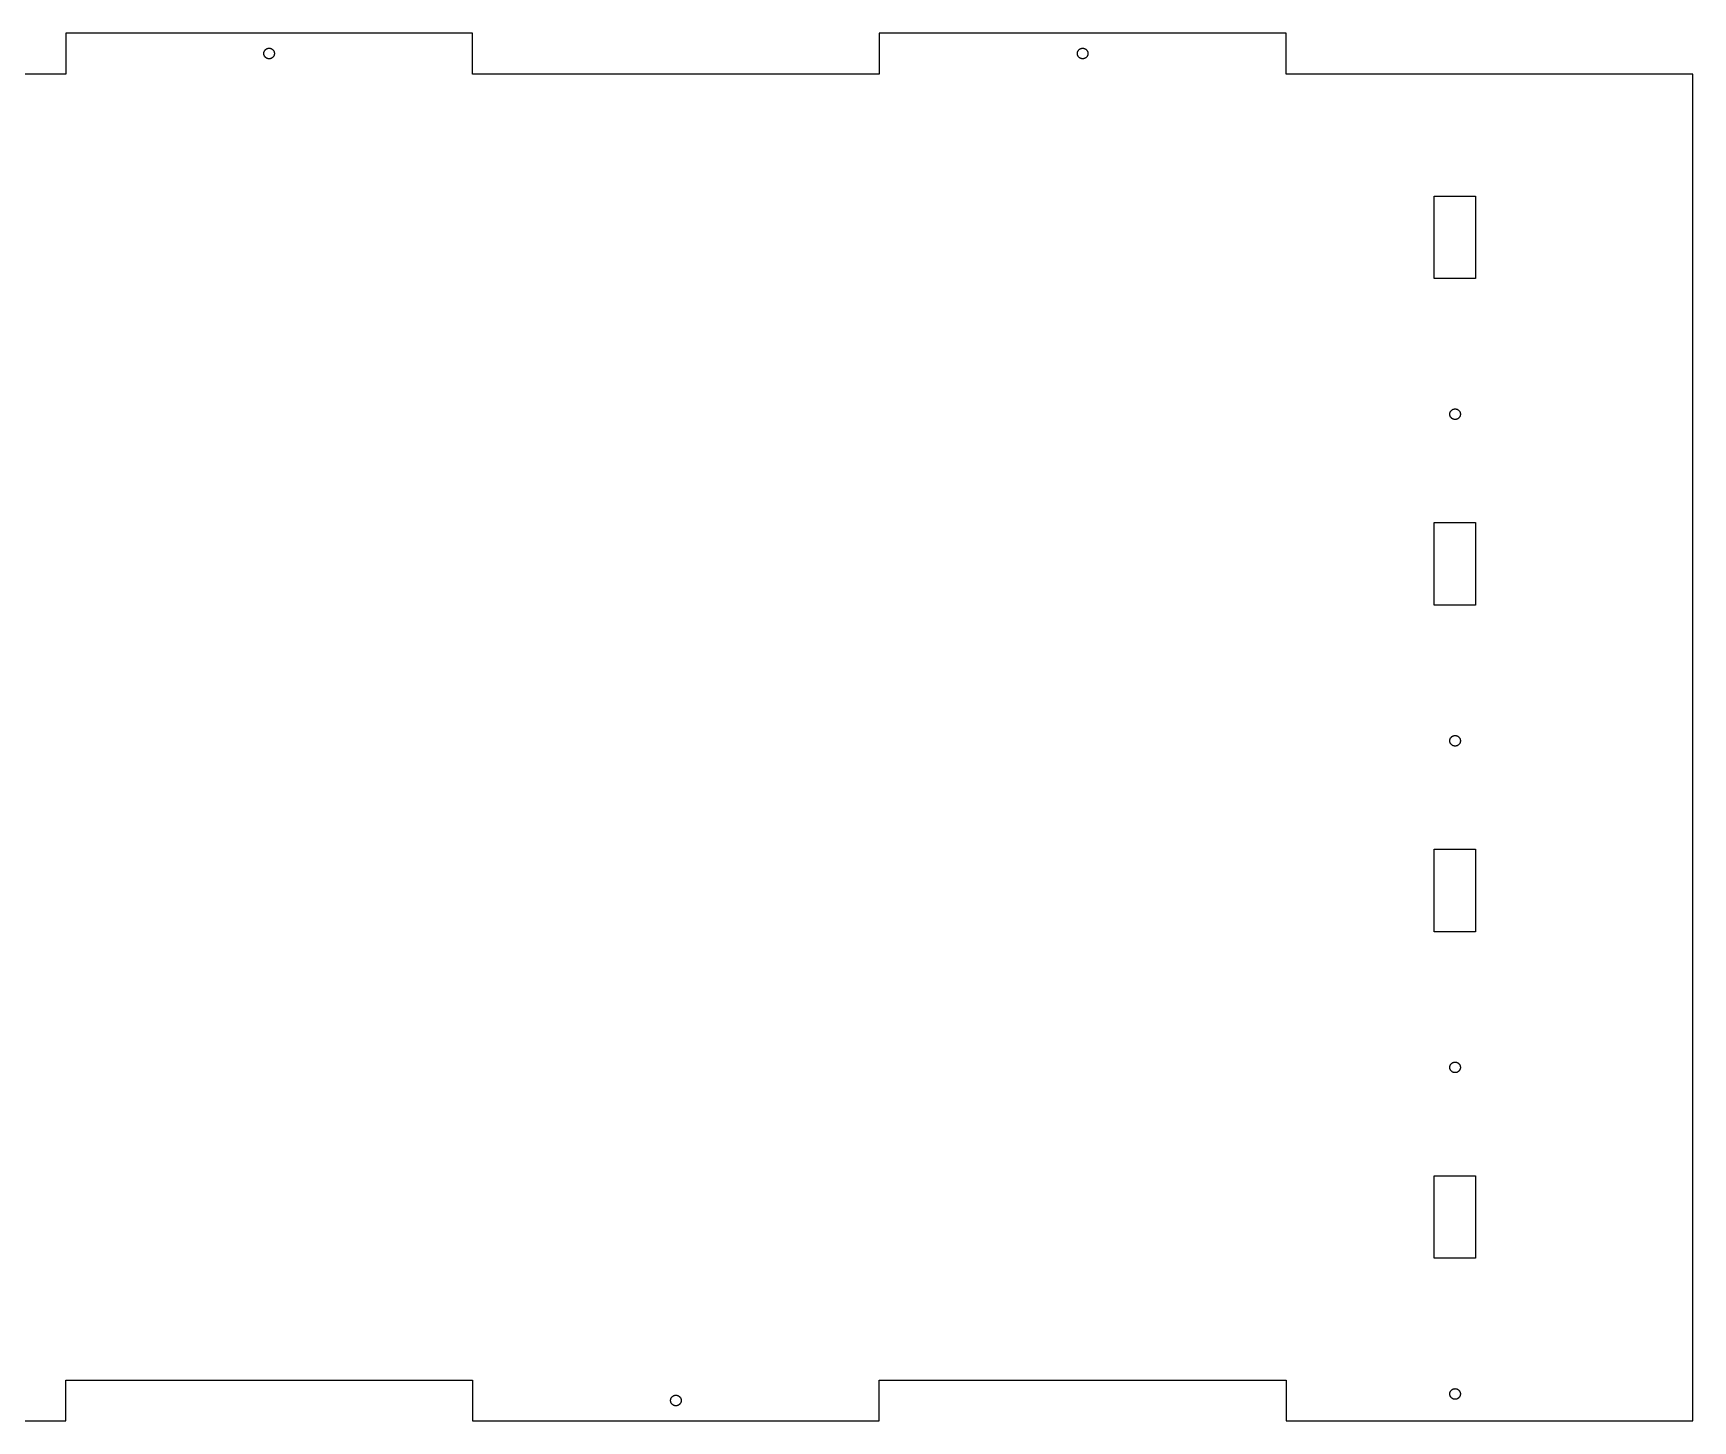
# Model space of a CAD drawing. Extents: x 0 to 997, y 13 to 1900.
# Drawn here: x 483 to 985, y 1050 to 1470 of the extents above; entities that cross this region are included whole.
import ezdxf

# ---------------------------------------------------------------- set-up
doc = ezdxf.new("R2010")
doc.units = 0
doc.layers.get('0').update_dxf_attribs({"linetype": 'CONTINUOUS'})

msp = doc.modelspace()

# ---------------------------------------------------------------- linework, layer by layer
for p, q in [((615.625, 1470), (492.5, 1470)), ((492.5, 1470), (492.5, 1457.6)), ((615.625, 1457.6), (615.625, 1470)), ((861.875, 1470), (738.75, 1470)), ((738.75, 1470), (738.75, 1457.6)), ((861.875, 1457.6), (861.875, 1470)), ((552.463, 1463.85), (552.466, 1463.95)), ((552.466, 1463.75), (552.463, 1463.85)), ((552.466, 1463.95), (552.475, 1464.05)), ((552.475, 1463.65), (552.466, 1463.75)), ((552.475, 1464.05), (552.491, 1464.15)), ((552.491, 1463.55), (552.475, 1463.65)), ((552.491, 1464.15), (552.513, 1464.25)), ((552.513, 1463.45), (552.491, 1463.55)), ((552.513, 1464.25), (552.541, 1464.34)), ((552.541, 1463.36), (552.513, 1463.45)), ((552.541, 1464.34), (552.575, 1464.44)), ((552.575, 1463.26), (552.541, 1463.36)), ((552.575, 1464.44), (552.615, 1464.53)), ((552.615, 1463.17), (552.575, 1463.26)), ((552.615, 1464.53), (552.66, 1464.62)), ((552.66, 1463.08), (552.615, 1463.17)), ((552.66, 1464.62), (552.712, 1464.71)), ((552.712, 1462.99), (552.66, 1463.08)), ((552.712, 1464.71), (552.768, 1464.79)), ((552.768, 1462.91), (552.712, 1462.99)), ((552.768, 1464.79), (552.83, 1464.87)), ((552.83, 1462.83), (552.768, 1462.91)), ((552.83, 1464.87), (552.896, 1464.95)), ((552.896, 1462.75), (552.83, 1462.83)), ((552.896, 1464.95), (552.967, 1465.02)), ((552.967, 1462.68), (552.896, 1462.75)), ((552.967, 1465.02), (553.043, 1465.08)), ((553.043, 1462.62), (552.967, 1462.68)), ((553.043, 1465.08), (553.122, 1465.14)), ((553.122, 1462.56), (553.043, 1462.62)), ((553.122, 1465.14), (553.205, 1465.2)), ((553.205, 1462.5), (553.122, 1462.56)), ((553.205, 1465.2), (553.292, 1465.25)), ((553.292, 1462.45), (553.205, 1462.5)), ((553.292, 1465.25), (553.381, 1465.3)), ((553.381, 1462.4), (553.292, 1462.45)), ((553.381, 1465.3), (553.474, 1465.34)), ((553.474, 1462.36), (553.381, 1462.4)), ((553.474, 1465.34), (553.568, 1465.37)), ((553.568, 1462.33), (553.474, 1462.36)), ((553.568, 1465.37), (553.665, 1465.4)), ((553.665, 1462.3), (553.568, 1462.33)), ((553.665, 1465.4), (553.763, 1465.42)), ((553.763, 1462.28), (553.665, 1462.3)), ((553.763, 1465.42), (553.862, 1465.44)), ((553.862, 1462.26), (553.763, 1462.28)), ((553.862, 1465.44), (553.962, 1465.45)), ((553.962, 1462.25), (553.862, 1462.26)), ((553.962, 1465.45), (554.062, 1465.45)), ((554.062, 1462.25), (553.962, 1462.25)), ((554.062, 1465.45), (554.163, 1465.45)), ((554.163, 1462.25), (554.062, 1462.25)), ((554.163, 1465.45), (554.263, 1465.44)), ((554.263, 1462.26), (554.163, 1462.25)), ((554.263, 1465.44), (554.362, 1465.42)), ((554.362, 1462.28), (554.263, 1462.26)), ((554.362, 1465.42), (554.46, 1465.4)), ((554.46, 1462.3), (554.362, 1462.28)), ((554.46, 1465.4), (554.557, 1465.37)), ((554.557, 1462.33), (554.46, 1462.3)), ((554.557, 1465.37), (554.651, 1465.34)), ((554.651, 1462.36), (554.557, 1462.33)), ((554.651, 1465.34), (554.744, 1465.3)), ((554.744, 1462.4), (554.651, 1462.36)), ((554.744, 1465.3), (554.833, 1465.25)), ((554.833, 1462.45), (554.744, 1462.4)), ((554.833, 1465.25), (554.92, 1465.2)), ((554.92, 1462.5), (554.833, 1462.45)), ((554.92, 1465.2), (555.003, 1465.14)), ((555.003, 1462.56), (554.92, 1462.5)), ((555.003, 1465.14), (555.082, 1465.08)), ((555.082, 1462.62), (555.003, 1462.56)), ((555.082, 1465.08), (555.158, 1465.02)), ((555.158, 1462.68), (555.082, 1462.62)), ((555.158, 1465.02), (555.229, 1464.95)), ((555.229, 1462.75), (555.158, 1462.68)), ((555.229, 1464.95), (555.295, 1464.87)), ((555.295, 1462.83), (555.229, 1462.75)), ((555.295, 1464.87), (555.357, 1464.79)), ((555.357, 1462.91), (555.295, 1462.83)), ((555.357, 1464.79), (555.413, 1464.71)), ((555.413, 1462.99), (555.357, 1462.91)), ((555.413, 1464.71), (555.465, 1464.62)), ((555.465, 1463.08), (555.413, 1462.99)), ((555.465, 1464.62), (555.51, 1464.53)), ((555.51, 1463.17), (555.465, 1463.08)), ((555.51, 1464.53), (555.55, 1464.44)), ((555.55, 1463.26), (555.51, 1463.17)), ((555.55, 1464.44), (555.584, 1464.34)), ((555.584, 1463.36), (555.55, 1463.26)), ((555.584, 1464.34), (555.612, 1464.25)), ((555.612, 1463.45), (555.584, 1463.36)), ((555.612, 1464.25), (555.634, 1464.15)), ((555.634, 1463.55), (555.612, 1463.45)), ((555.634, 1464.15), (555.65, 1464.05)), ((555.65, 1463.65), (555.634, 1463.55)), ((555.65, 1464.05), (555.659, 1463.95)), ((555.659, 1463.75), (555.65, 1463.65)), ((555.659, 1463.95), (555.662, 1463.85)), ((555.662, 1463.85), (555.659, 1463.75)), ((798.713, 1463.85), (798.716, 1463.95)), ((798.716, 1463.75), (798.713, 1463.85)), ((798.716, 1463.95), (798.725, 1464.05)), ((798.725, 1463.65), (798.716, 1463.75)), ((798.725, 1464.05), (798.741, 1464.15)), ((798.741, 1463.55), (798.725, 1463.65)), ((798.741, 1464.15), (798.763, 1464.25)), ((798.763, 1463.45), (798.741, 1463.55)), ((798.763, 1464.25), (798.791, 1464.34)), ((798.791, 1463.36), (798.763, 1463.45)), ((798.791, 1464.34), (798.825, 1464.44)), ((798.825, 1463.26), (798.791, 1463.36)), ((798.825, 1464.44), (798.865, 1464.53)), ((798.865, 1463.17), (798.825, 1463.26)), ((798.865, 1464.53), (798.91, 1464.62)), ((798.91, 1463.08), (798.865, 1463.17)), ((798.91, 1464.62), (798.962, 1464.71)), ((798.962, 1462.99), (798.91, 1463.08)), ((798.962, 1464.71), (799.018, 1464.79)), ((799.018, 1462.91), (798.962, 1462.99)), ((799.018, 1464.79), (799.08, 1464.87)), ((799.08, 1462.83), (799.018, 1462.91)), ((799.08, 1464.87), (799.146, 1464.95)), ((799.146, 1462.75), (799.08, 1462.83)), ((799.146, 1464.95), (799.217, 1465.02)), ((799.217, 1462.68), (799.146, 1462.75)), ((799.217, 1465.02), (799.293, 1465.08)), ((799.293, 1462.62), (799.217, 1462.68)), ((799.293, 1465.08), (799.372, 1465.14)), ((799.372, 1462.56), (799.293, 1462.62)), ((799.372, 1465.14), (799.455, 1465.2)), ((799.455, 1462.5), (799.372, 1462.56)), ((799.455, 1465.2), (799.542, 1465.25)), ((799.542, 1462.45), (799.455, 1462.5)), ((799.542, 1465.25), (799.631, 1465.3)), ((799.631, 1462.4), (799.542, 1462.45)), ((799.631, 1465.3), (799.724, 1465.34)), ((799.724, 1462.36), (799.631, 1462.4)), ((799.724, 1465.34), (799.818, 1465.37)), ((799.818, 1462.33), (799.724, 1462.36)), ((799.818, 1465.37), (799.915, 1465.4)), ((799.915, 1462.3), (799.818, 1462.33)), ((799.915, 1465.4), (800.013, 1465.42)), ((800.013, 1462.28), (799.915, 1462.3)), ((800.013, 1465.42), (800.112, 1465.44)), ((800.112, 1462.26), (800.013, 1462.28)), ((800.112, 1465.44), (800.212, 1465.45)), ((800.212, 1462.25), (800.112, 1462.26)), ((800.212, 1465.45), (800.312, 1465.45)), ((800.312, 1462.25), (800.212, 1462.25)), ((800.312, 1465.45), (800.413, 1465.45)), ((800.413, 1462.25), (800.312, 1462.25)), ((800.413, 1465.45), (800.513, 1465.44)), ((800.513, 1462.26), (800.413, 1462.25)), ((800.513, 1465.44), (800.612, 1465.42)), ((800.612, 1462.28), (800.513, 1462.26)), ((800.612, 1465.42), (800.71, 1465.4)), ((800.71, 1462.3), (800.612, 1462.28)), ((800.71, 1465.4), (800.807, 1465.37)), ((800.807, 1462.33), (800.71, 1462.3)), ((800.807, 1465.37), (800.901, 1465.34)), ((800.901, 1462.36), (800.807, 1462.33)), ((800.901, 1465.34), (800.994, 1465.3)), ((800.994, 1462.4), (800.901, 1462.36)), ((800.994, 1465.3), (801.083, 1465.25)), ((801.083, 1462.45), (800.994, 1462.4)), ((801.083, 1465.25), (801.17, 1465.2)), ((801.17, 1462.5), (801.083, 1462.45)), ((801.17, 1465.2), (801.253, 1465.14)), ((801.253, 1462.56), (801.17, 1462.5)), ((801.253, 1465.14), (801.332, 1465.08)), ((801.332, 1462.62), (801.253, 1462.56)), ((801.332, 1465.08), (801.408, 1465.02)), ((801.408, 1462.68), (801.332, 1462.62)), ((801.408, 1465.02), (801.479, 1464.95)), ((801.479, 1462.75), (801.408, 1462.68)), ((801.479, 1464.95), (801.545, 1464.87)), ((801.545, 1462.83), (801.479, 1462.75)), ((801.545, 1464.87), (801.607, 1464.79)), ((801.607, 1462.91), (801.545, 1462.83)), ((801.607, 1464.79), (801.663, 1464.71)), ((801.663, 1462.99), (801.607, 1462.91)), ((801.663, 1464.71), (801.715, 1464.62)), ((801.715, 1463.08), (801.663, 1462.99)), ((801.715, 1464.62), (801.76, 1464.53)), ((801.76, 1463.17), (801.715, 1463.08)), ((801.76, 1464.53), (801.8, 1464.44)), ((801.8, 1463.26), (801.76, 1463.17)), ((801.8, 1464.44), (801.834, 1464.34)), ((801.834, 1463.36), (801.8, 1463.26)), ((801.834, 1464.34), (801.862, 1464.25)), ((801.862, 1463.45), (801.834, 1463.36)), ((801.862, 1464.25), (801.884, 1464.15)), ((801.884, 1463.55), (801.862, 1463.45)), ((801.884, 1464.15), (801.9, 1464.05)), ((801.9, 1463.65), (801.884, 1463.55)), ((801.9, 1464.05), (801.909, 1463.95)), ((801.909, 1463.75), (801.9, 1463.65)), ((801.909, 1463.95), (801.912, 1463.85)), ((801.912, 1463.85), (801.909, 1463.75)), ((492.5, 1457.6), (369.375, 1457.6)), ((738.75, 1457.6), (615.625, 1457.6)), ((985, 1457.6), (861.875, 1457.6)), ((985, 1050), (985, 1457.6)), ((906.738, 1395.74), (906.738, 1420.7)), ((906.738, 1420.7), (919.261, 1420.7)), ((919.261, 1420.7), (919.261, 1395.74)), ((919.261, 1395.74), (906.738, 1395.74)), ((911.45, 1354.68), (911.453, 1354.78)), ((911.453, 1354.57), (911.45, 1354.68)), ((911.453, 1354.78), (911.463, 1354.88)), ((911.463, 1354.47), (911.453, 1354.57)), ((911.463, 1354.88), (911.478, 1354.97)), ((911.478, 1354.38), (911.463, 1354.47)), ((911.478, 1354.97), (911.5, 1355.07)), ((911.5, 1354.28), (911.478, 1354.38)), ((911.5, 1355.07), (911.528, 1355.17)), ((911.528, 1354.18), (911.5, 1354.28)), ((911.528, 1355.17), (911.562, 1355.26)), ((911.562, 1354.09), (911.528, 1354.18)), ((911.562, 1355.26), (911.602, 1355.36)), ((911.602, 1353.99), (911.562, 1354.09)), ((911.602, 1355.36), (911.648, 1355.45)), ((911.648, 1353.9), (911.602, 1353.99)), ((911.648, 1355.45), (911.699, 1355.53)), ((911.699, 1353.82), (911.648, 1353.9)), ((911.699, 1355.53), (911.756, 1355.62)), ((911.756, 1353.73), (911.699, 1353.82)), ((911.756, 1355.62), (911.817, 1355.69)), ((911.817, 1353.66), (911.756, 1353.73)), ((911.817, 1355.69), (911.884, 1355.77)), ((911.884, 1353.58), (911.817, 1353.66)), ((911.884, 1355.77), (911.955, 1355.84)), ((911.955, 1353.51), (911.884, 1353.58)), ((911.955, 1355.84), (912.03, 1355.91)), ((912.03, 1353.44), (911.955, 1353.51)), ((912.03, 1355.91), (912.11, 1355.97)), ((912.11, 1353.38), (912.03, 1353.44)), ((912.11, 1355.97), (912.193, 1356.03)), ((912.193, 1353.32), (912.11, 1353.38)), ((912.193, 1356.03), (912.279, 1356.08)), ((912.279, 1353.27), (912.193, 1353.32)), ((912.279, 1356.08), (912.369, 1356.12)), ((912.369, 1353.23), (912.279, 1353.27)), ((912.369, 1356.12), (912.461, 1356.16)), ((912.461, 1353.19), (912.369, 1353.23)), ((912.461, 1356.16), (912.556, 1356.2)), ((912.556, 1353.15), (912.461, 1353.19)), ((912.556, 1356.2), (912.652, 1356.22)), ((912.652, 1353.13), (912.556, 1353.15)), ((912.652, 1356.22), (912.75, 1356.25)), ((912.75, 1353.1), (912.652, 1353.13)), ((912.75, 1356.25), (912.849, 1356.26)), ((912.849, 1353.09), (912.75, 1353.1)), ((912.849, 1356.26), (912.95, 1356.27)), ((912.95, 1353.08), (912.849, 1353.09)), ((912.95, 1356.27), (913.05, 1356.28)), ((913.05, 1353.08), (912.95, 1353.08)), ((913.05, 1356.28), (913.15, 1356.27)), ((913.15, 1353.08), (913.05, 1353.08)), ((913.15, 1356.27), (913.251, 1356.26)), ((913.251, 1353.09), (913.15, 1353.08)), ((913.251, 1356.26), (913.35, 1356.25)), ((913.35, 1353.1), (913.251, 1353.09)), ((913.35, 1356.25), (913.448, 1356.22)), ((913.448, 1353.13), (913.35, 1353.1)), ((913.448, 1356.22), (913.544, 1356.2)), ((913.544, 1353.15), (913.448, 1353.13)), ((913.544, 1356.2), (913.639, 1356.16)), ((913.639, 1353.19), (913.544, 1353.15)), ((913.639, 1356.16), (913.731, 1356.12)), ((913.731, 1353.23), (913.639, 1353.19)), ((913.731, 1356.12), (913.821, 1356.08)), ((913.821, 1353.27), (913.731, 1353.23)), ((913.821, 1356.08), (913.907, 1356.03)), ((913.907, 1353.32), (913.821, 1353.27)), ((913.907, 1356.03), (913.99, 1355.97)), ((913.99, 1353.38), (913.907, 1353.32)), ((913.99, 1355.97), (914.07, 1355.91)), ((914.07, 1353.44), (913.99, 1353.38)), ((914.07, 1355.91), (914.145, 1355.84)), ((914.145, 1353.51), (914.07, 1353.44)), ((914.145, 1355.84), (914.216, 1355.77)), ((914.216, 1353.58), (914.145, 1353.51)), ((914.216, 1355.77), (914.283, 1355.69)), ((914.283, 1353.66), (914.216, 1353.58)), ((914.283, 1355.69), (914.344, 1355.62)), ((914.344, 1353.73), (914.283, 1353.66)), ((914.344, 1355.62), (914.401, 1355.53)), ((914.401, 1353.82), (914.344, 1353.73)), ((914.401, 1355.53), (914.452, 1355.45)), ((914.452, 1353.9), (914.401, 1353.82)), ((914.452, 1355.45), (914.498, 1355.36)), ((914.498, 1353.99), (914.452, 1353.9)), ((914.498, 1355.36), (914.538, 1355.26)), ((914.538, 1354.09), (914.498, 1353.99)), ((914.538, 1355.26), (914.572, 1355.17)), ((914.572, 1354.18), (914.538, 1354.09)), ((914.572, 1355.17), (914.6, 1355.07)), ((914.6, 1354.28), (914.572, 1354.18)), ((914.6, 1355.07), (914.622, 1354.97)), ((914.622, 1354.38), (914.6, 1354.28)), ((914.622, 1354.97), (914.637, 1354.88)), ((914.637, 1354.47), (914.622, 1354.38)), ((914.637, 1354.88), (914.647, 1354.78)), ((914.647, 1354.57), (914.637, 1354.47)), ((914.647, 1354.78), (914.65, 1354.68)), ((914.65, 1354.68), (914.647, 1354.57)), ((906.738, 1296.89), (906.738, 1321.85)), ((906.738, 1321.85), (919.261, 1321.85)), ((919.261, 1321.85), (919.261, 1296.89)), ((919.261, 1296.89), (906.738, 1296.89)), ((911.45, 1255.83), (911.453, 1255.93)), ((911.453, 1255.93), (911.463, 1256.03)), ((911.463, 1256.03), (911.478, 1256.12)), ((911.478, 1256.12), (911.5, 1256.22)), ((911.5, 1256.22), (911.528, 1256.32)), ((911.528, 1256.32), (911.562, 1256.41)), ((911.562, 1256.41), (911.602, 1256.51)), ((911.602, 1256.51), (911.648, 1256.6)), ((911.648, 1256.6), (911.699, 1256.68)), ((911.699, 1256.68), (911.756, 1256.77)), ((911.756, 1256.77), (911.817, 1256.84)), ((911.817, 1256.84), (911.884, 1256.92)), ((911.884, 1256.92), (911.955, 1256.99)), ((911.955, 1256.99), (912.03, 1257.06)), ((912.03, 1257.06), (912.11, 1257.12)), ((912.11, 1257.12), (912.193, 1257.18)), ((912.193, 1257.18), (912.279, 1257.23)), ((912.279, 1257.23), (912.369, 1257.27)), ((912.369, 1257.27), (912.461, 1257.31)), ((912.461, 1257.31), (912.556, 1257.35)), ((912.556, 1257.35), (912.652, 1257.37)), ((912.652, 1257.37), (912.75, 1257.4)), ((912.75, 1257.4), (912.849, 1257.41)), ((912.849, 1257.41), (912.95, 1257.42)), ((912.95, 1257.42), (913.05, 1257.43)), ((913.05, 1257.43), (913.15, 1257.42)), ((913.15, 1257.42), (913.251, 1257.41)), ((913.251, 1257.41), (913.35, 1257.4)), ((913.35, 1257.4), (913.448, 1257.37)), ((913.448, 1257.37), (913.544, 1257.35)), ((913.544, 1257.35), (913.639, 1257.31)), ((913.639, 1257.31), (913.731, 1257.27)), ((913.731, 1257.27), (913.821, 1257.23)), ((913.821, 1257.23), (913.907, 1257.18)), ((913.907, 1257.18), (913.99, 1257.12)), ((913.99, 1257.12), (914.07, 1257.06)), ((914.07, 1257.06), (914.145, 1256.99)), ((914.145, 1256.99), (914.216, 1256.92)), ((914.216, 1256.92), (914.283, 1256.84)), ((914.283, 1256.84), (914.344, 1256.77)), ((914.344, 1256.77), (914.401, 1256.68)), ((914.401, 1256.68), (914.452, 1256.6)), ((914.452, 1256.6), (914.498, 1256.51)), ((914.498, 1256.51), (914.538, 1256.41)), ((914.538, 1256.41), (914.572, 1256.32)), ((914.572, 1256.32), (914.6, 1256.22)), ((914.6, 1256.22), (914.622, 1256.12)), ((914.622, 1256.12), (914.637, 1256.03)), ((914.637, 1256.03), (914.647, 1255.93)), ((914.647, 1255.93), (914.65, 1255.83)), ((911.453, 1255.72), (911.45, 1255.83)), ((911.463, 1255.62), (911.453, 1255.72)), ((911.478, 1255.53), (911.463, 1255.62)), ((911.5, 1255.43), (911.478, 1255.53)), ((911.528, 1255.33), (911.5, 1255.43)), ((911.562, 1255.24), (911.528, 1255.33)), ((911.602, 1255.14), (911.562, 1255.24)), ((911.648, 1255.05), (911.602, 1255.14)), ((911.699, 1254.97), (911.648, 1255.05)), ((911.756, 1254.88), (911.699, 1254.97)), ((911.817, 1254.81), (911.756, 1254.88)), ((911.884, 1254.73), (911.817, 1254.81)), ((911.955, 1254.66), (911.884, 1254.73)), ((912.03, 1254.59), (911.955, 1254.66)), ((912.11, 1254.53), (912.03, 1254.59)), ((912.193, 1254.47), (912.11, 1254.53)), ((912.279, 1254.42), (912.193, 1254.47)), ((912.369, 1254.38), (912.279, 1254.42)), ((912.461, 1254.34), (912.369, 1254.38)), ((912.556, 1254.3), (912.461, 1254.34)), ((912.652, 1254.28), (912.556, 1254.3)), ((912.75, 1254.25), (912.652, 1254.28)), ((912.849, 1254.24), (912.75, 1254.25)), ((912.95, 1254.23), (912.849, 1254.24)), ((913.05, 1254.23), (912.95, 1254.23)), ((913.15, 1254.23), (913.05, 1254.23)), ((913.251, 1254.24), (913.15, 1254.23)), ((913.35, 1254.25), (913.251, 1254.24)), ((913.448, 1254.28), (913.35, 1254.25)), ((913.544, 1254.3), (913.448, 1254.28)), ((913.639, 1254.34), (913.544, 1254.3)), ((913.731, 1254.38), (913.639, 1254.34)), ((913.821, 1254.42), (913.731, 1254.38)), ((913.907, 1254.47), (913.821, 1254.42)), ((913.99, 1254.53), (913.907, 1254.47)), ((914.07, 1254.59), (913.99, 1254.53)), ((914.145, 1254.66), (914.07, 1254.59)), ((914.216, 1254.73), (914.145, 1254.66)), ((914.283, 1254.81), (914.216, 1254.73)), ((914.344, 1254.88), (914.283, 1254.81)), ((914.401, 1254.97), (914.344, 1254.88)), ((914.452, 1255.05), (914.401, 1254.97)), ((914.498, 1255.14), (914.452, 1255.05)), ((914.538, 1255.24), (914.498, 1255.14)), ((914.572, 1255.33), (914.538, 1255.24)), ((914.6, 1255.43), (914.572, 1255.33)), ((914.622, 1255.53), (914.6, 1255.43)), ((914.637, 1255.62), (914.622, 1255.53)), ((914.647, 1255.72), (914.637, 1255.62)), ((914.65, 1255.83), (914.647, 1255.72)), ((906.738, 1198.04), (906.738, 1223)), ((906.738, 1223), (919.261, 1223)), ((919.261, 1223), (919.261, 1198.04)), ((919.261, 1198.04), (906.738, 1198.04)), ((911.45, 1156.98), (911.453, 1157.08)), ((911.453, 1156.87), (911.45, 1156.98)), ((911.453, 1157.08), (911.463, 1157.18)), ((911.463, 1156.77), (911.453, 1156.87)), ((911.463, 1157.18), (911.478, 1157.27)), ((911.478, 1156.68), (911.463, 1156.77)), ((911.478, 1157.27), (911.5, 1157.37)), ((911.5, 1156.58), (911.478, 1156.68)), ((911.5, 1157.37), (911.528, 1157.47)), ((911.528, 1156.48), (911.5, 1156.58)), ((911.528, 1157.47), (911.562, 1157.56)), ((911.562, 1156.39), (911.528, 1156.48)), ((911.562, 1157.56), (911.602, 1157.66)), ((911.602, 1156.29), (911.562, 1156.39)), ((911.602, 1157.66), (911.648, 1157.75)), ((911.648, 1156.2), (911.602, 1156.29)), ((911.648, 1157.75), (911.699, 1157.83)), ((911.699, 1156.12), (911.648, 1156.2)), ((911.699, 1157.83), (911.756, 1157.92)), ((911.756, 1156.03), (911.699, 1156.12)), ((911.756, 1157.92), (911.817, 1157.99)), ((911.817, 1155.96), (911.756, 1156.03)), ((911.817, 1157.99), (911.884, 1158.07)), ((911.884, 1155.88), (911.817, 1155.96)), ((911.884, 1158.07), (911.955, 1158.14)), ((911.955, 1155.81), (911.884, 1155.88)), ((911.955, 1158.14), (912.03, 1158.21)), ((912.03, 1155.74), (911.955, 1155.81)), ((912.03, 1158.21), (912.11, 1158.27)), ((912.11, 1155.68), (912.03, 1155.74)), ((912.11, 1158.27), (912.193, 1158.33)), ((912.193, 1155.62), (912.11, 1155.68)), ((912.193, 1158.33), (912.279, 1158.38)), ((912.279, 1155.57), (912.193, 1155.62)), ((912.279, 1158.38), (912.369, 1158.42)), ((912.369, 1155.53), (912.279, 1155.57)), ((912.369, 1158.42), (912.461, 1158.46)), ((912.461, 1155.49), (912.369, 1155.53)), ((912.461, 1158.46), (912.556, 1158.5)), ((912.556, 1155.45), (912.461, 1155.49)), ((912.556, 1158.5), (912.652, 1158.52)), ((912.652, 1155.43), (912.556, 1155.45)), ((912.652, 1158.52), (912.75, 1158.55)), ((912.75, 1155.4), (912.652, 1155.43)), ((912.75, 1158.55), (912.849, 1158.56)), ((912.849, 1158.56), (912.95, 1158.57)), ((912.95, 1158.57), (913.05, 1158.58)), ((913.05, 1158.58), (913.15, 1158.57)), ((913.15, 1158.57), (913.251, 1158.56)), ((913.251, 1158.56), (913.35, 1158.55)), ((913.35, 1158.55), (913.448, 1158.52)), ((913.448, 1155.43), (913.35, 1155.4)), ((913.448, 1158.52), (913.544, 1158.5)), ((913.544, 1155.45), (913.448, 1155.43)), ((913.544, 1158.5), (913.639, 1158.46)), ((913.639, 1155.49), (913.544, 1155.45)), ((913.639, 1158.46), (913.731, 1158.42)), ((913.731, 1155.53), (913.639, 1155.49)), ((913.731, 1158.42), (913.821, 1158.38)), ((913.821, 1155.57), (913.731, 1155.53)), ((913.821, 1158.38), (913.907, 1158.33)), ((913.907, 1155.62), (913.821, 1155.57)), ((913.907, 1158.33), (913.99, 1158.27)), ((913.99, 1155.68), (913.907, 1155.62)), ((913.99, 1158.27), (914.07, 1158.21)), ((914.07, 1155.74), (913.99, 1155.68)), ((914.07, 1158.21), (914.145, 1158.14)), ((914.145, 1155.81), (914.07, 1155.74)), ((914.145, 1158.14), (914.216, 1158.07)), ((914.216, 1155.88), (914.145, 1155.81)), ((914.216, 1158.07), (914.283, 1157.99)), ((914.283, 1155.96), (914.216, 1155.88)), ((914.283, 1157.99), (914.344, 1157.92)), ((914.344, 1156.03), (914.283, 1155.96)), ((914.344, 1157.92), (914.401, 1157.83)), ((914.401, 1156.12), (914.344, 1156.03)), ((914.401, 1157.83), (914.452, 1157.75)), ((914.452, 1156.2), (914.401, 1156.12)), ((914.452, 1157.75), (914.498, 1157.66)), ((914.498, 1156.29), (914.452, 1156.2)), ((914.498, 1157.66), (914.538, 1157.56)), ((914.538, 1156.39), (914.498, 1156.29)), ((914.538, 1157.56), (914.572, 1157.47)), ((914.572, 1156.48), (914.538, 1156.39)), ((914.572, 1157.47), (914.6, 1157.37)), ((914.6, 1156.58), (914.572, 1156.48)), ((914.6, 1157.37), (914.622, 1157.27)), ((914.622, 1156.68), (914.6, 1156.58)), ((914.622, 1157.27), (914.637, 1157.18)), ((914.637, 1156.77), (914.622, 1156.68)), ((914.637, 1157.18), (914.647, 1157.08)), ((914.647, 1156.87), (914.637, 1156.77)), ((914.647, 1157.08), (914.65, 1156.98)), ((914.65, 1156.98), (914.647, 1156.87)), ((912.849, 1155.39), (912.75, 1155.4)), ((912.95, 1155.38), (912.849, 1155.39)), ((913.05, 1155.38), (912.95, 1155.38)), ((913.15, 1155.38), (913.05, 1155.38)), ((913.251, 1155.39), (913.15, 1155.38)), ((913.35, 1155.4), (913.251, 1155.39)), ((906.738, 1099.19), (906.738, 1124.15)), ((906.738, 1124.15), (919.261, 1124.15)), ((919.261, 1124.15), (919.261, 1099.19)), ((919.261, 1099.19), (906.738, 1099.19)), ((492.5, 1050), (492.5, 1062.3)), ((492.5, 1062.3), (615.625, 1062.3)), ((615.625, 1062.3), (615.625, 1050)), ((738.75, 1050), (738.75, 1062.3)), ((738.75, 1062.3), (861.875, 1062.3)), ((861.875, 1062.3), (861.875, 1050)), ((675.588, 1056.15), (675.591, 1056.25)), ((675.591, 1056.05), (675.588, 1056.15)), ((675.591, 1056.25), (675.6, 1056.35)), ((675.6, 1055.95), (675.591, 1056.05)), ((675.6, 1056.35), (675.616, 1056.45)), ((675.616, 1055.85), (675.6, 1055.95)), ((675.616, 1056.45), (675.638, 1056.55)), ((675.638, 1055.75), (675.616, 1055.85)), ((675.638, 1056.55), (675.666, 1056.64)), ((675.666, 1055.66), (675.638, 1055.75)), ((675.666, 1056.64), (675.7, 1056.74)), ((675.7, 1055.56), (675.666, 1055.66)), ((675.7, 1056.74), (675.74, 1056.83)), ((675.74, 1055.47), (675.7, 1055.56)), ((675.74, 1056.83), (675.785, 1056.92)), ((675.785, 1055.38), (675.74, 1055.47)), ((675.785, 1056.92), (675.837, 1057.01)), ((675.837, 1055.29), (675.785, 1055.38)), ((675.837, 1057.01), (675.893, 1057.09)), ((675.893, 1055.21), (675.837, 1055.29)), ((675.893, 1057.09), (675.955, 1057.17)), ((675.955, 1055.13), (675.893, 1055.21)), ((675.955, 1057.17), (676.021, 1057.25)), ((676.021, 1055.05), (675.955, 1055.13)), ((676.021, 1057.25), (676.092, 1057.32)), ((676.092, 1054.98), (676.021, 1055.05)), ((676.092, 1057.32), (676.168, 1057.38)), ((676.168, 1054.92), (676.092, 1054.98)), ((676.168, 1057.38), (676.247, 1057.44)), ((676.247, 1057.44), (676.33, 1057.5)), ((676.33, 1057.5), (676.417, 1057.55)), ((676.417, 1057.55), (676.506, 1057.6)), ((676.506, 1057.6), (676.599, 1057.64)), ((676.599, 1057.64), (676.693, 1057.67)), ((676.693, 1057.67), (676.79, 1057.7)), ((676.79, 1057.7), (676.888, 1057.72)), ((676.888, 1057.72), (676.987, 1057.74)), ((676.987, 1057.74), (677.087, 1057.75)), ((677.087, 1057.75), (677.188, 1057.75)), ((677.188, 1057.75), (677.288, 1057.75)), ((677.288, 1057.75), (677.388, 1057.74)), ((677.388, 1057.74), (677.487, 1057.72)), ((677.487, 1057.72), (677.585, 1057.7)), ((677.585, 1057.7), (677.682, 1057.67)), ((677.682, 1057.67), (677.776, 1057.64)), ((677.776, 1057.64), (677.869, 1057.6)), ((677.869, 1057.6), (677.958, 1057.55)), ((677.958, 1057.55), (678.045, 1057.5)), ((678.045, 1057.5), (678.128, 1057.44)), ((678.128, 1057.44), (678.207, 1057.38)), ((678.207, 1057.38), (678.283, 1057.32)), ((678.283, 1054.98), (678.207, 1054.92)), ((678.283, 1057.32), (678.354, 1057.25)), ((678.354, 1055.05), (678.283, 1054.98)), ((678.354, 1057.25), (678.42, 1057.17)), ((678.42, 1055.13), (678.354, 1055.05)), ((678.42, 1057.17), (678.482, 1057.09)), ((678.482, 1055.21), (678.42, 1055.13)), ((678.482, 1057.09), (678.538, 1057.01)), ((678.538, 1055.29), (678.482, 1055.21)), ((678.538, 1057.01), (678.59, 1056.92)), ((678.59, 1055.38), (678.538, 1055.29)), ((678.59, 1056.92), (678.635, 1056.83)), ((678.635, 1055.47), (678.59, 1055.38)), ((678.635, 1056.83), (678.675, 1056.74)), ((678.675, 1055.56), (678.635, 1055.47)), ((678.675, 1056.74), (678.709, 1056.64)), ((678.709, 1055.66), (678.675, 1055.56)), ((678.709, 1056.64), (678.737, 1056.55)), ((678.737, 1055.75), (678.709, 1055.66)), ((678.737, 1056.55), (678.759, 1056.45)), ((678.759, 1055.85), (678.737, 1055.75)), ((678.759, 1056.45), (678.775, 1056.35)), ((678.775, 1055.95), (678.759, 1055.85)), ((678.775, 1056.35), (678.784, 1056.25)), ((678.784, 1056.05), (678.775, 1055.95)), ((678.784, 1056.25), (678.787, 1056.15)), ((678.787, 1056.15), (678.784, 1056.05)), ((911.45, 1058.13), (911.453, 1058.23)), ((911.453, 1058.02), (911.45, 1058.13)), ((911.453, 1058.23), (911.463, 1058.33)), ((911.463, 1057.92), (911.453, 1058.02)), ((911.463, 1058.33), (911.478, 1058.42)), ((911.478, 1057.83), (911.463, 1057.92)), ((911.478, 1058.42), (911.5, 1058.52)), ((911.5, 1057.73), (911.478, 1057.83)), ((911.5, 1058.52), (911.528, 1058.62)), ((911.528, 1057.63), (911.5, 1057.73)), ((911.528, 1058.62), (911.562, 1058.71)), ((911.562, 1057.54), (911.528, 1057.63)), ((911.562, 1058.71), (911.602, 1058.81)), ((911.602, 1057.44), (911.562, 1057.54)), ((911.602, 1058.81), (911.648, 1058.9)), ((911.648, 1057.35), (911.602, 1057.44)), ((911.648, 1058.9), (911.699, 1058.98)), ((911.699, 1057.27), (911.648, 1057.35)), ((911.699, 1058.98), (911.756, 1059.07)), ((911.756, 1057.18), (911.699, 1057.27)), ((911.756, 1059.07), (911.817, 1059.14)), ((911.817, 1057.11), (911.756, 1057.18)), ((911.817, 1059.14), (911.884, 1059.22)), ((911.884, 1057.03), (911.817, 1057.11)), ((911.884, 1059.22), (911.955, 1059.29)), ((911.955, 1056.96), (911.884, 1057.03)), ((911.955, 1059.29), (912.03, 1059.36)), ((912.03, 1056.89), (911.955, 1056.96)), ((912.03, 1059.36), (912.11, 1059.42)), ((912.11, 1056.83), (912.03, 1056.89)), ((912.11, 1059.42), (912.193, 1059.48)), ((912.193, 1056.77), (912.11, 1056.83)), ((912.193, 1059.48), (912.279, 1059.53)), ((912.279, 1056.72), (912.193, 1056.77)), ((912.279, 1059.53), (912.369, 1059.57)), ((912.369, 1056.68), (912.279, 1056.72)), ((912.369, 1059.57), (912.461, 1059.61)), ((912.461, 1056.64), (912.369, 1056.68)), ((912.461, 1059.61), (912.556, 1059.65)), ((912.556, 1056.6), (912.461, 1056.64)), ((912.556, 1059.65), (912.652, 1059.67)), ((912.652, 1056.58), (912.556, 1056.6)), ((912.652, 1059.67), (912.75, 1059.7)), ((912.75, 1056.55), (912.652, 1056.58)), ((912.75, 1059.7), (912.849, 1059.71)), ((912.849, 1056.54), (912.75, 1056.55)), ((912.849, 1059.71), (912.95, 1059.72)), ((912.95, 1056.53), (912.849, 1056.54)), ((912.95, 1059.72), (913.05, 1059.73)), ((913.05, 1056.53), (912.95, 1056.53)), ((913.05, 1059.73), (913.15, 1059.72)), ((913.15, 1056.53), (913.05, 1056.53)), ((913.15, 1059.72), (913.251, 1059.71)), ((913.251, 1056.54), (913.15, 1056.53)), ((913.251, 1059.71), (913.35, 1059.7)), ((913.35, 1056.55), (913.251, 1056.54)), ((913.35, 1059.7), (913.448, 1059.67)), ((913.448, 1056.58), (913.35, 1056.55)), ((913.448, 1059.67), (913.544, 1059.65)), ((913.544, 1056.6), (913.448, 1056.58)), ((913.544, 1059.65), (913.639, 1059.61)), ((913.639, 1056.64), (913.544, 1056.6)), ((913.639, 1059.61), (913.731, 1059.57)), ((913.731, 1056.68), (913.639, 1056.64)), ((913.731, 1059.57), (913.821, 1059.53)), ((913.821, 1056.72), (913.731, 1056.68)), ((913.821, 1059.53), (913.907, 1059.48)), ((913.907, 1056.77), (913.821, 1056.72)), ((913.907, 1059.48), (913.99, 1059.42)), ((913.99, 1056.83), (913.907, 1056.77)), ((913.99, 1059.42), (914.07, 1059.36)), ((914.07, 1056.89), (913.99, 1056.83)), ((914.07, 1059.36), (914.145, 1059.29)), ((914.145, 1056.96), (914.07, 1056.89)), ((914.145, 1059.29), (914.216, 1059.22)), ((914.216, 1057.03), (914.145, 1056.96)), ((914.216, 1059.22), (914.283, 1059.14)), ((914.283, 1057.11), (914.216, 1057.03)), ((914.283, 1059.14), (914.344, 1059.07)), ((914.344, 1057.18), (914.283, 1057.11)), ((914.344, 1059.07), (914.401, 1058.98)), ((914.401, 1057.27), (914.344, 1057.18)), ((914.401, 1058.98), (914.452, 1058.9)), ((914.452, 1057.35), (914.401, 1057.27)), ((914.452, 1058.9), (914.498, 1058.81)), ((914.498, 1057.44), (914.452, 1057.35)), ((914.498, 1058.81), (914.538, 1058.71)), ((914.538, 1057.54), (914.498, 1057.44)), ((914.538, 1058.71), (914.572, 1058.62)), ((914.572, 1057.63), (914.538, 1057.54)), ((914.572, 1058.62), (914.6, 1058.52)), ((914.6, 1057.73), (914.572, 1057.63)), ((914.6, 1058.52), (914.622, 1058.42)), ((914.622, 1057.83), (914.6, 1057.73)), ((914.622, 1058.42), (914.637, 1058.33)), ((914.637, 1057.92), (914.622, 1057.83)), ((914.637, 1058.33), (914.647, 1058.23)), ((914.647, 1058.02), (914.637, 1057.92)), ((914.647, 1058.23), (914.65, 1058.13)), ((914.65, 1058.13), (914.647, 1058.02)), ((369.375, 1050), (492.5, 1050)), ((615.625, 1050), (738.75, 1050)), ((676.247, 1054.86), (676.168, 1054.92)), ((676.33, 1054.8), (676.247, 1054.86)), ((676.417, 1054.75), (676.33, 1054.8)), ((676.506, 1054.7), (676.417, 1054.75)), ((676.599, 1054.66), (676.506, 1054.7)), ((676.693, 1054.63), (676.599, 1054.66)), ((676.79, 1054.6), (676.693, 1054.63)), ((676.888, 1054.58), (676.79, 1054.6)), ((676.987, 1054.56), (676.888, 1054.58)), ((677.087, 1054.55), (676.987, 1054.56)), ((677.188, 1054.55), (677.087, 1054.55)), ((677.288, 1054.55), (677.188, 1054.55)), ((677.388, 1054.56), (677.288, 1054.55)), ((677.487, 1054.58), (677.388, 1054.56)), ((677.585, 1054.6), (677.487, 1054.58)), ((677.682, 1054.63), (677.585, 1054.6)), ((677.776, 1054.66), (677.682, 1054.63)), ((677.869, 1054.7), (677.776, 1054.66)), ((677.958, 1054.75), (677.869, 1054.7)), ((678.045, 1054.8), (677.958, 1054.75)), ((678.128, 1054.86), (678.045, 1054.8)), ((678.207, 1054.92), (678.128, 1054.86)), ((861.875, 1050), (985, 1050))]:
    msp.add_line(p, q)

doc.saveas('drawing.dxf')
